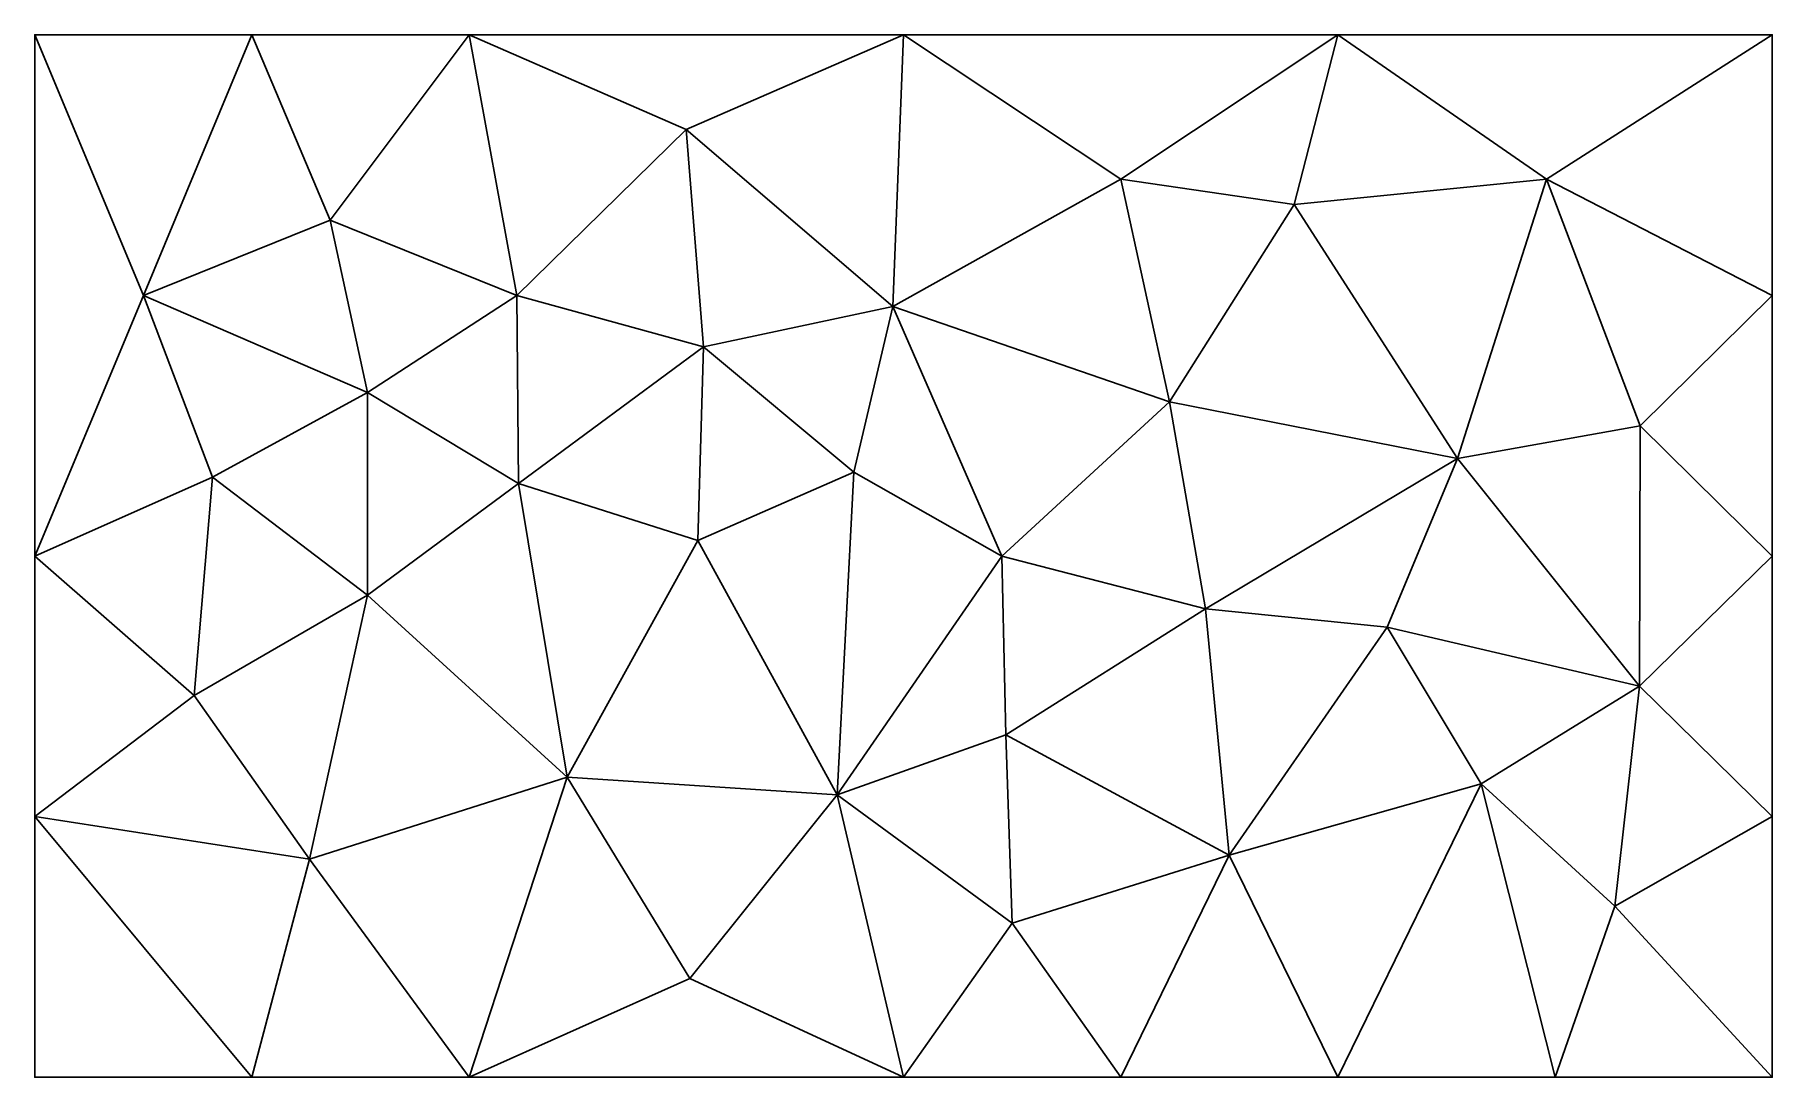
# Model space of a CAD drawing. Header units: metres. Extents: x 0 to 50, y 0 to 30.
import ezdxf

# ---------------------------------------------------------------- set-up
doc = ezdxf.new("R2010")
doc.units = ezdxf.units.M

msp = doc.modelspace()

# ---------------------------------------------------------------- linework, layer by layer
for points in [[(3.125, 22.5), (6.25, 30), (0, 30)], [(0, 30), (0, 15), (3.125, 22.5)], [(6.25, 30), (3.125, 22.5), (8.5, 24.6615)], [(12.5, 30), (6.25, 30), (8.5, 24.6615)], [(12.5, 30), (8.5, 24.6615), (13.875, 22.5)], [(25, 30), (12.5, 30), (18.75, 27.2698)], [(12.5, 30), (13.875, 22.5), (18.75, 27.2698)], [(18.75, 27.2698), (24.6967, 22.1756), (25, 30)], [(24.6967, 22.1756), (31.25, 25.8396), (25, 30)], [(25, 30), (31.25, 25.8396), (37.5, 30)], [(36.2401, 25.118), (37.5, 30), (31.25, 25.8396)], [(43.5076, 25.846), (37.5, 30), (36.2401, 25.118)], [(43.5076, 25.846), (50, 30), (37.5, 30)], [(50, 30), (43.5076, 25.846), (50, 22.5)], [(19.2463, 21.0186), (18.75, 27.2698), (13.875, 22.5)], [(18.75, 27.2698), (19.2463, 21.0186), (24.6967, 22.1756)], [(24.6967, 22.1756), (32.6513, 19.4387), (31.25, 25.8396)], [(32.6513, 19.4387), (36.2401, 25.118), (31.25, 25.8396)], [(40.9451, 17.8101), (43.5076, 25.846), (36.2401, 25.118)], [(43.5076, 25.846), (40.9451, 17.8101), (46.2003, 18.75)], [(43.5076, 25.846), (46.2003, 18.75), (50, 22.5)], [(36.2401, 25.118), (32.6513, 19.4387), (40.9451, 17.8101)], [(3.125, 22.5), (9.57198, 19.7009), (8.5, 24.6615)], [(13.875, 22.5), (8.5, 24.6615), (9.57198, 19.7009)], [(5.11764, 17.2687), (3.125, 22.5), (0, 15)], [(9.57198, 19.7009), (3.125, 22.5), (5.11764, 17.2687)], [(13.875, 22.5), (9.57198, 19.7009), (13.9241, 17.0902)], [(13.9241, 17.0902), (19.2463, 21.0186), (13.875, 22.5)], [(50, 15), (50, 22.5), (46.2003, 18.75)], [(19.2463, 21.0186), (23.5674, 17.4099), (24.6967, 22.1756)], [(23.5674, 17.4099), (27.8312, 15), (24.6967, 22.1756)], [(27.8312, 15), (32.6513, 19.4387), (24.6967, 22.1756)], [(19.2463, 21.0186), (13.9241, 17.0902), (19.0793, 15.4493)], [(19.2463, 21.0186), (19.0793, 15.4493), (23.5674, 17.4099)], [(9.57138, 13.8773), (9.57198, 19.7009), (5.11764, 17.2687)], [(9.57138, 13.8773), (13.9241, 17.0902), (9.57198, 19.7009)], [(33.6893, 13.4749), (32.6513, 19.4387), (27.8312, 15)], [(32.6513, 19.4387), (33.6893, 13.4749), (40.9451, 17.8101)], [(46.2003, 18.75), (40.9451, 17.8101), (46.1783, 11.25)], [(46.1783, 11.25), (50, 15), (46.2003, 18.75)], [(40.9451, 17.8101), (33.6893, 13.4749), (38.9225, 12.9558)], [(40.9451, 17.8101), (38.9225, 12.9558), (46.1783, 11.25)], [(4.58701, 10.9868), (5.11764, 17.2687), (0, 15)], [(5.11764, 17.2687), (4.58701, 10.9868), (9.57138, 13.8773)], [(9.57138, 13.8773), (15.3227, 8.63119), (13.9241, 17.0902)], [(15.3227, 8.63119), (19.0793, 15.4493), (13.9241, 17.0902)], [(23.0909, 8.12752), (23.5674, 17.4099), (19.0793, 15.4493)], [(23.5674, 17.4099), (23.0909, 8.12752), (27.8312, 15)], [(0, 15), (0, 7.5), (4.58701, 10.9868)], [(15.3227, 8.63119), (23.0909, 8.12752), (19.0793, 15.4493)], [(27.9409, 9.85325), (27.8312, 15), (23.0909, 8.12752)], [(33.6893, 13.4749), (27.8312, 15), (27.9409, 9.85325)], [(46.1783, 11.25), (50, 7.5), (50, 15)], [(4.58701, 10.9868), (7.90848, 6.27871), (9.57138, 13.8773)], [(7.90848, 6.27871), (15.3227, 8.63119), (9.57138, 13.8773)], [(27.9409, 9.85325), (34.375, 6.39256), (33.6893, 13.4749)], [(34.375, 6.39256), (38.9225, 12.9558), (33.6893, 13.4749)], [(41.6198, 8.44135), (38.9225, 12.9558), (34.375, 6.39256)], [(41.6198, 8.44135), (46.1783, 11.25), (38.9225, 12.9558)], [(45.4675, 4.92289), (46.1783, 11.25), (41.6198, 8.44135)], [(50, 7.5), (46.1783, 11.25), (45.4675, 4.92289)], [(4.58701, 10.9868), (0, 7.5), (7.90848, 6.27871)], [(23.0909, 8.12752), (28.125, 4.43279), (27.9409, 9.85325)], [(28.125, 4.43279), (34.375, 6.39256), (27.9409, 9.85325)], [(15.3227, 8.63119), (7.90848, 6.27871), (12.5, 0)], [(15.3227, 8.63119), (12.5, 0), (18.8478, 2.84286)], [(15.3227, 8.63119), (18.8478, 2.84286), (23.0909, 8.12752)], [(23.0909, 8.12752), (18.8478, 2.84286), (25, 0)], [(28.125, 4.43279), (23.0909, 8.12752), (25, 0)], [(41.6198, 8.44135), (34.375, 6.39256), (37.5, 0)], [(41.6198, 8.44135), (37.5, 0), (43.75, 0)], [(41.6198, 8.44135), (43.75, 0), (45.4675, 4.92289)], [(6.25, 0), (0, 7.5), (0, 0)], [(0, 7.5), (6.25, 0), (7.90848, 6.27871)], [(45.4675, 4.92289), (50, 0), (50, 7.5)], [(6.25, 0), (12.5, 0), (7.90848, 6.27871)], [(34.375, 6.39256), (28.125, 4.43279), (31.25, 0)], [(37.5, 0), (34.375, 6.39256), (31.25, 0)], [(50, 0), (45.4675, 4.92289), (43.75, 0)], [(25, 0), (31.25, 0), (28.125, 4.43279)], [(12.5, 0), (25, 0), (18.8478, 2.84286)]]:
    msp.add_lwpolyline(points, close=True)

doc.saveas('drawing.dxf')
